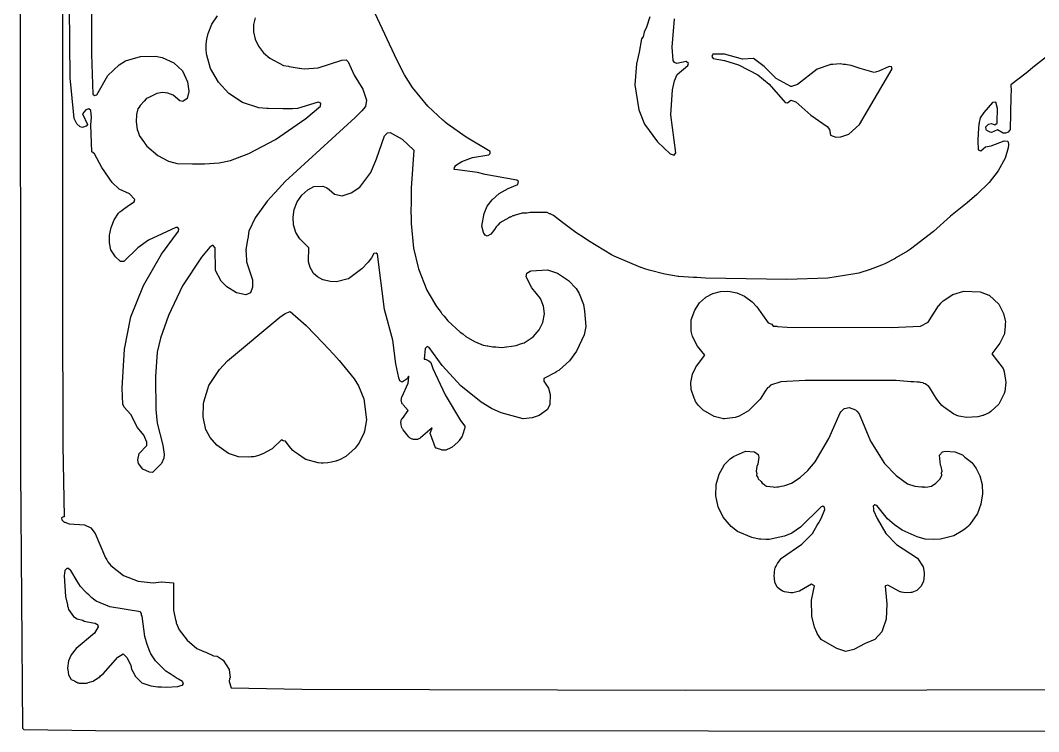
# Model space of a CAD drawing. Header units: millimetres. Extents: x 15 to 300, y 15 to 300.
# Drawn here: x 14.8 to 180.9, y 14.9 to 130.9 of the extents above; entities that cross this region are included whole.
import ezdxf

# ---------------------------------------------------------------- set-up
doc = ezdxf.new("R2010")
doc.units = ezdxf.units.MM
doc.layers.add('CUT', color=7, linetype='CONTINUOUS')

msp = doc.modelspace()

# ---------------------------------------------------------------- linework, layer by layer
at = {"layer": 'CUT'}
for points in [[(15.2488, 284.7061), (27.0823, 284.9636), (57.546, 285.0844), (149.8487, 285.175), (242.1506, 285.0844), (272.6158, 284.9636), (284.4343, 284.721), (284.6919, 272.8875), (284.8126, 242.3635), (284.9032, 149.9702), (284.8126, 57.5777), (284.6919, 27.0521), (284.4493, 15.2335), (272.6158, 14.976), (227.0611, 14.8637), (27.0794, 14.9761), (15.4032, 15.1571), (15.1889, 15.3713), (14.8854, 57.5762), (14.7948, 149.9694), (14.8854, 242.3619), (15.0062, 272.8875)], [(147.3733, 123.708), (147.0513, 123.7045), (146.9883, 123.6809), (146.8424, 123.6706), (144.8041, 122.9231), (141.5719, 120.4478), (140.6194, 120.1032), (140.5069, 120.1103), (138.1069, 121.4443), (136.1623, 123.3851), (134.3871, 124.7027), (132.6007, 124.5818), (129.6779, 125.3941), (127.7794, 125.3772), (127.5846, 124.9959), (127.8221, 124.6789), (129.6767, 124.3561), (131.946, 123.6603), (135.1261, 121.9924), (136.9574, 120.4944), (139.5915, 117.5317), (139.982, 117.4652), (140.4986, 117.8724), (141.301, 117.5943), (143.7429, 115.4556), (146.4442, 113.6043), (146.8134, 113.0887), (146.951, 112.1743), (147.8554, 111.8374), (148.6696, 111.9001), (149.9856, 112.3528), (151.7173, 113.9349), (157.0508, 122.9978), (156.908, 123.3301), (156.5534, 123.4017), (154.8602, 122.5949), (154.1026, 122.377), (151.807, 123.0361), (150.3415, 123.5581), (149.69, 123.644), (149.3918, 123.7296), (149.0671, 123.7261), (148.567, 123.7921)], [(76.5259, 72.5646), (76.0282, 74.8891), (75.5522, 78.7334), (74.2178, 83.7562), (73.0617, 92.7522), (72.8191, 92.9308), (72.4899, 92.8609), (72.0689, 92.1843), (71.555, 91.4721), (70.5324, 90.375), (68.322, 88.7482), (68.3127, 88.7432), (68.3071, 88.7403), (68.3023, 88.7377), (68.2801, 88.7259), (66.3787, 88.2568), (65.3159, 88.2861), (64.2129, 88.5546), (64.1434, 88.5729), (63.2596, 89.0455), (62.6462, 89.6264), (62.5904, 89.7034), (62.5303, 89.7864), (62.5288, 89.7884), (62.4871, 89.8461), (62.0665, 90.5838), (61.831, 91.4963), (61.8208, 91.5623), (61.8168, 91.5878), (61.8133, 91.61), (61.8086, 91.6409), (61.8598, 93.8194), (60.3813, 95.2392), (59.7158, 96.2816), (59.3639, 97.52), (59.3038, 98.8013), (59.4888, 100.0524), (59.9774, 101.305), (60.7366, 102.397), (61.7099, 103.2473), (62.6743, 103.7789), (64.1437, 103.8792), (64.669, 103.6358), (64.7219, 103.6011), (64.771, 103.5689), (64.772, 103.5682), (65.1666, 103.3091), (66.0404, 102.5718), (67.294, 102.2949), (68.7878, 102.7461), (70.1859, 103.6705), (71.9551, 106.0666), (72.9256, 108.3329), (74.1829, 112.0591), (74.6992, 112.582), (75.1121, 112.617), (77.0659, 111.5436), (79.0088, 109.702), (78.5606, 103.5016), (78.5606, 101.3314), (78.501, 99.6321), (78.5607, 98.8144), (78.5607, 97.7652), (78.9169, 93.7133), (79.7658, 90.3502), (81.1076, 86.8966), (81.4875, 86.2391), (81.4908, 86.2312), (81.502, 86.214), (82.6616, 84.207), (83.4279, 83.2553), (83.5741, 83.0307), (83.9328, 82.6283), (84.5133, 81.9073), (86.5453, 80.0505), (86.9622, 79.7848), (87.4691, 79.347), (88.8882, 78.5318), (90.3073, 77.928), (90.9765, 77.7993), (91.0061, 77.7881), (91.0805, 77.7793), (91.8774, 77.626), (92.3753, 77.626), (93.3677, 77.5085), (95.7014, 77.8376), (96.4147, 78.1343), (97.0103, 78.3205), (98.4596, 79.2565), (99.4258, 80.4038), (99.5753, 80.758), (100.0175, 81.6336), (100.2964, 82.9997), (100.1481, 84.2931), (99.6419, 85.5297), (98.2155, 87.2469), (97.3265, 89.0897), (97.4513, 89.684), (97.9831, 89.9791), (97.9861, 89.9805), (97.9938, 89.9841), (98.0252, 89.9988), (98.1363, 90.0508), (100.8228, 90.1848), (102.4348, 89.686), (104.199, 88.488), (105.4665, 87.1598), (105.9677, 86.3533), (106.6565, 84.5264), (106.8513, 83.4689), (107.0318, 80.9837), (106.7873, 79.576), (105.53, 76.956), (104.4025, 75.3614), (102.7625, 73.8828), (102.6227, 73.7948), (102.4018, 73.6557), (102.2416, 73.5548), (102.0863, 73.457), (100.1814, 72.5005), (100.2037, 72.0619), (100.9415, 70.925), (101.2297, 69.8867), (101.1712, 68.2595), (100.7976, 67.4408), (99.4306, 66.4661), (98.3141, 66.0663), (96.8396, 65.8824), (93.2149, 66.8548), (91.6467, 67.5887), (89.9634, 68.6165), (86.6498, 71.2949), (83.6032, 74.5828), (81.506, 77.5547), (81.161, 77.6842), (80.8282, 77.3586), (80.6975, 75.639), (80.7865, 75.6343), (80.9042, 75.6164), (81.0194, 75.5868), (81.1312, 75.546), (81.2384, 75.4943), (81.3399, 75.4323), (81.4348, 75.3605), (81.7844, 75.0677), (82.1146, 74.0961), (84.0861, 69.7948), (86.5926, 65.6267), (87.309, 64.6768), (87.309, 64.6073), (87.3033, 64.4888), (87.2859, 64.3714), (87.2569, 64.2563), (86.9884, 63.3749), (86.9516, 63.2713), (86.9055, 63.1716), (86.8504, 63.0764), (86.3983, 62.3721), (86.3317, 62.2786), (86.2565, 62.1918), (86.1734, 62.1126), (85.2258, 61.2931), (85.1266, 61.2161), (85.0199, 61.1498), (84.9069, 61.095), (84.3326, 60.8529), (84.216, 60.8107), (84.0955, 60.7808), (83.9727, 60.7634), (83.8487, 60.7588), (83.7249, 60.7671), (83.6026, 60.7881), (83.4832, 60.8216), (82.7006, 61.0854), (82.5937, 61.1272), (82.5448, 61.152), (81.6827, 63.4097), (81.6515, 63.4376), (81.6753, 63.548), (81.7106, 63.6585), (81.9898, 64.4063), (80.0914, 62.8006), (79.9975, 62.7288), (79.897, 62.6666), (79.7909, 62.6146), (79.6802, 62.5733), (79.5659, 62.543), (79.4493, 62.5242), (79.3313, 62.5169), (79.2132, 62.5213), (78.9449, 62.5444), (78.8222, 62.5614), (78.702, 62.591), (78.5854, 62.6328), (78.4737, 62.6864), (78.3682, 62.7512), (78.2699, 62.8266), (78.1799, 62.9117), (78.0991, 63.0056), (77.2599, 64.0902), (77.1947, 64.1832), (77.1386, 64.282), (77.0921, 64.3856), (77.0556, 64.4932), (76.9286, 64.9352), (76.901, 65.0536), (76.8855, 65.1741), (76.8823, 65.2956), (76.8914, 65.4169), (76.9127, 65.5365), (76.946, 65.6534), (76.991, 65.7664), (77.0472, 65.8742), (77.114, 65.9757), (78.0507, 67.2543), (77.2404, 68.1758), (77.1695, 68.2646), (77.1074, 68.3596), (77.0544, 68.4601), (77.0113, 68.5652), (76.9782, 68.6739), (76.9556, 68.7852), (76.9436, 68.8982), (76.9424, 69.0118), (76.9519, 69.1249), (76.972, 69.2367), (77.0026, 69.3461), (77.0435, 69.4521), (78.04, 71.7133), (78.1531, 72.7356), (78.1073, 72.8466), (77.9185, 72.4286), (77.0728, 71.8622), (76.7142, 72.082)], [(126.5955, 85.7011), (126.605, 85.7074), (126.6301, 85.7239), (127.76, 86.3346), (129.0152, 86.6795), (130.1126, 86.7058), (130.5899, 86.6574), (131.6759, 86.4304), (132.925, 85.8838), (134.1745, 84.9923), (134.9647, 84.1715), (136.7947, 81.5481), (137.391, 81.3307), (137.6312, 81.0382), (138.1935, 81.0381), (138.3466, 80.9823), (139.9203, 80.8553), (156.8734, 80.7947), (161.6483, 81.0396), (162.9144, 81.6623), (164.5865, 84.3139), (164.6637, 84.3984), (164.6731, 84.4088), (164.6763, 84.4122), (164.9846, 84.7497), (165.368, 85.1345), (166.9111, 86.1796), (168.7452, 86.7127), (171.3661, 86.5914), (172.8179, 86.0593), (172.8183, 86.0591), (172.8187, 86.0589), (172.8207, 86.058), (172.8402, 86.0491), (174.4595, 84.5929), (175.2226, 83.085), (175.5024, 81.7416), (175.4983, 81.6839), (175.4797, 81.4244), (175.4465, 80.9596), (175.3728, 79.9291), (175.3511, 79.7675), (174.5817, 78.2217), (173.3139, 76.5226), (175.1188, 74.097), (175.2412, 73.7735), (175.2718, 73.6924), (175.3038, 73.6079), (175.3168, 73.5737), (175.4832, 72.5262), (175.5618, 71.8776), (175.4035, 70.3626), (175.2842, 70.0227), (174.4215, 68.296), (173.1451, 67.081), (172.8325, 66.8992), (171.9868, 66.4965), (171.9375, 66.473), (171.9073, 66.4586), (171.8313, 66.4224), (170.9949, 66.2145), (169.1492, 66.1239), (167.9005, 66.3079), (167.7567, 66.3729), (167.5587, 66.4624), (167.3863, 66.5403), (167.0731, 66.6818), (165.4172, 67.8534), (165.1502, 68.0845), (164.4942, 68.8643), (164.2349, 69.2725), (163.9574, 69.7094), (163.7787, 69.9908), (163.1756, 70.9401), (163.0297, 71.1739), (162.4358, 71.5999), (162.2164, 71.6595), (162.0681, 71.7619), (161.6426, 71.8156), (161.4912, 71.8568), (161.0855, 71.886), (160.5633, 71.9519), (160.0796, 71.9583), (157.6582, 72.1325), (142.8246, 72.1325), (138.8571, 71.9248), (137.1718, 71.4113), (136.9288, 71.0795), (136.7131, 70.9431), (136.3057, 70.4104), (135.4932, 69.119), (135.4491, 69.0588), (133.599, 67.2147), (132.0889, 66.3302), (131.3973, 66.119), (129.6829, 65.9007), (129.5169, 65.8953), (127.9888, 66.2954), (126.1685, 67.3169), (125.4186, 68.0671), (125.0898, 68.4867), (124.9546, 68.7112), (124.8303, 69.0417), (124.7538, 69.2451), (124.7455, 69.2671), (124.216, 70.6747), (124.1874, 71.8459), (124.4413, 73.1704), (124.994, 74.3326), (125.048, 74.4199), (125.0587, 74.4371), (125.0748, 74.4631), (125.0968, 74.4986), (126.4431, 76.2781), (125.2698, 77.7646), (124.4495, 79.3436), (124.2162, 80.2164), (124.2194, 81.5677), (124.2601, 82.0359), (124.814, 83.6402), (125.5908, 84.8216), (126.5859, 85.6948), (126.5926, 85.6992)], [(57.1479, 82.5026), (57.9746, 83.1014), (58.8069, 83.3897), (61.4049, 81.1302), (64.2193, 78.2393), (65.0806, 77.2958), (65.8682, 76.433), (66.3557, 75.899), (66.8043, 75.4074), (69.2767, 72.4111), (69.9713, 71.2714), (70.8156, 69.1606), (71.253, 65.7503), (70.9336, 63.8919), (70.9279, 63.8649), (70.9167, 63.811), (70.9108, 63.7826), (70.8905, 63.6854), (70.0541, 61.9823), (69.421, 61.1243), (67.9107, 59.7768), (66.8386, 59.2093), (66.4054, 59.025), (66.3908, 59.0213), (66.379, 59.0184), (66.246, 58.985), (65.5451, 58.8096), (64.9528, 58.7047), (64.2078, 58.6638), (63.8504, 58.6901), (63.4215, 58.7313), (63.3985, 58.7335), (61.3779, 59.2622), (61.091, 59.4324), (60.1463, 60.0916), (59.5425, 60.5128), (59.4045, 60.6091), (59.2487, 60.7178), (58.6312, 61.454), (58.0387, 62.2265), (57.6747, 62.3184), (57.3747, 62.4475), (55.9994, 61.119), (55.8501, 61.0111), (55.7641, 60.9488), (55.7548, 60.9422), (55.7545, 60.9419), (54.3543, 60.2096), (53.6695, 59.9087), (53.1049, 59.7377), (52.8807, 59.7198), (52.6599, 59.7021), (52.448, 59.6852), (51.9546, 59.6458), (50.3575, 59.7213), (50.2305, 59.7497), (48.744, 60.2353), (46.8523, 61.5752), (45.7611, 62.8482), (45.0891, 64.0324), (45.07, 64.0877), (44.6286, 66.21), (44.6808, 68.2914), (44.7328, 68.6662), (45.374, 70.7796), (45.5703, 71.315), (45.8711, 71.8125), (47.2892, 73.9399), (48.5702, 75.3457)], [(145.7161, 51.6281), (145.431, 51.5537), (142.0907, 48.2281), (140.6377, 47.2287), (139.4711, 46.7447), (138.721, 46.5698), (136.9499, 46.2367), (136.935, 46.236), (136.7097, 46.2257), (136.5687, 46.2192), (136.4269, 46.2127), (135.6162, 46.2488), (135.3964, 46.2728), (135.3451, 46.2784), (135.3311, 46.2799), (135.3256, 46.2805), (134.1263, 46.5145), (131.7964, 47.5134), (130.7425, 48.3384), (129.4699, 49.8309), (128.6393, 51.523), (128.2637, 53.3326), (128.3257, 55.1631), (128.7916, 56.8709), (129.6097, 58.3519), (129.6219, 58.3662), (129.6676, 58.4203), (129.6885, 58.4449), (129.7411, 58.5071), (130.5885, 59.3541), (131.1321, 59.7558), (133.0814, 60.6212), (134.5688, 60.5147), (135.1556, 60.0652), (135.2926, 59.6516), (135.1314, 58.4921), (134.9561, 58.146), (134.8211, 57.3583), (134.9245, 57.0037), (134.876, 56.6547), (135.1186, 56.3379), (135.187, 56.1035), (135.6364, 55.662), (135.8431, 55.3922), (136.0681, 55.2379), (136.1315, 55.1756), (136.1895, 55.1547), (136.545, 54.911), (137.637, 54.7943), (137.816, 54.7689), (137.8397, 54.7726), (137.8845, 54.7678), (138.2334, 54.8122), (138.4656, 54.8001), (138.9221, 54.8997), (139.2916, 54.9467), (139.5294, 55.0322), (139.6848, 55.0662), (139.8699, 55.1548), (140.6257, 55.4267), (142.0151, 56.3166), (143.2834, 57.4719), (144.4732, 58.8939), (146.7203, 62.6903), (148.5267, 66.8602), (148.6408, 67.0153), (149.157, 67.524), (149.2623, 67.5862), (150.0031, 67.7204), (151.0452, 67.3879), (151.2469, 67.164), (151.6295, 66.7006), (153.518, 62.2739), (155.7987, 58.6305), (157.6744, 56.6338), (159.5417, 55.3074), (160.7227, 54.911), (161.811, 54.8237), (162.192, 54.7773), (162.2119, 54.7743), (162.2135, 54.7747), (162.247, 54.7707), (162.304, 54.7841), (162.5073, 54.7678), (163.455, 54.911), (163.8261, 55.1654), (163.8685, 55.1756), (163.9319, 55.2379), (164.1569, 55.3922), (164.8363, 56.1034), (165.136, 56.7133), (165.0938, 57.0667), (165.1789, 57.3583), (165.0439, 58.146), (164.9408, 58.3495), (164.7476, 59.9692), (165.2349, 60.487), (165.6718, 60.6171), (167.2449, 60.5019), (168.4847, 59.9985), (168.8022, 59.7464), (168.9096, 59.6612), (169.5597, 59.1452), (170.0332, 58.7693), (170.3707, 58.3517), (170.7507, 57.7933), (170.9697, 57.3745), (171.3323, 56.6221), (171.7048, 55.1621), (171.7671, 53.6406), (171.5097, 51.9997), (170.9311, 50.4508), (169.7282, 48.6756), (169.6005, 48.5444), (169.5702, 48.5133), (169.5374, 48.4796), (169.4686, 48.409), (168.962, 47.9256), (168.5417, 47.6538), (167.1151, 46.8198), (167.0938, 46.8122), (164.9374, 46.2627), (163.7307, 46.1971), (162.4356, 46.29), (161.1173, 46.6363), (158.639, 47.7545), (157.4387, 48.5818), (156.2971, 49.5964), (154.5251, 51.7547), (154.2037, 51.8501), (153.9272, 51.6605), (153.9721, 51.2139), (153.9607, 51.1274), (153.9868, 51.0669), (153.9971, 50.965), (154.564, 49.6141), (155.985, 47.181), (157.7525, 45.377), (161.1797, 43.1611), (162.1146, 41.7285), (162.2396, 40.8184), (162.2508, 40.7005), (162.2527, 40.6806), (162.2586, 40.6187), (162.2777, 40.4171), (162.1297, 39.3811), (161.7342, 38.5242), (161.072, 37.8956), (160.2329, 37.5693), (160.0527, 37.5509), (159.2251, 37.483), (158.5803, 37.6186), (158.3923, 37.6675), (158.3788, 37.6711), (158.3319, 37.6833), (158.217, 37.7131), (156.3392, 38.7517), (155.9505, 38.6254), (155.8775, 38.6069), (155.9485, 37.989), (156.158, 35.7139), (156.0296, 33.1852), (155.4793, 31.4942), (155.3274, 31.123), (154.2256, 29.8992), (152.6019, 29.2656), (150.7817, 28.2384), (149.4861, 27.9595), (148.0291, 28.4067), (145.4609, 29.8769), (144.8097, 30.8533), (144.8069, 30.8601), (144.7921, 30.8963), (144.7345, 31.0375), (144.3699, 31.9308), (143.9353, 33.7217), (143.8721, 36.2871), (144.3391, 38.6497), (143.8581, 38.928), (141.8871, 37.7544), (140.8332, 37.5012), (140.6022, 37.5111), (140.6018, 37.5112), (140.5901, 37.5127), (140.4777, 37.5275), (139.4857, 37.6584), (139.1222, 37.7862), (138.5948, 38.1781), (138.2905, 38.4417), (137.8716, 39.256), (137.7837, 40.412), (137.807, 40.6215), (137.8195, 40.7335), (137.843, 40.9442), (137.8881, 41.3499), (137.9589, 41.5683), (137.9853, 41.6262), (138.0133, 41.6879), (138.0922, 41.8615), (138.2995, 42.3177), (138.8993, 43.1053), (138.9269, 43.1359), (138.9409, 43.1514), (138.9472, 43.1583), (138.9603, 43.1729), (142.3124, 45.4413), (144.0237, 47.1824), (144.8053, 48.5272), (145.1418, 49.0301), (145.2402, 49.2755), (145.4338, 49.6086), (146.0357, 51.124), (145.9935, 51.4506)], [(23.0955, 23.3672), (23.6073, 23.1401), (23.9501, 22.936), (24.0347, 22.9224), (24.1625, 22.8479), (24.2661, 22.8477), (24.3957, 22.7902), (24.8486, 22.7913), (25.005, 22.7661), (25.1283, 22.792), (25.606, 22.7931), (25.8014, 22.8446), (25.8188, 22.8446), (25.8435, 22.8558), (26.6959, 23.0805), (27.2025, 23.4596), (27.7506, 23.8201), (27.8918, 23.9755), (28.3053, 24.285), (30.723, 27.0025), (31.5931, 27.5324), (32.2465, 26.9125), (32.7933, 25.6264), (32.9462, 25.0699), (33.3447, 24.3074), (33.3607, 24.2643), (33.3776, 24.2446), (33.395, 24.2111), (33.5133, 23.933), (34.4705, 22.9679), (34.5112, 22.9203), (34.5216, 22.9164), (34.6036, 22.8336), (36.0902, 22.3143), (37.1977, 22.1883), (37.8309, 22.1946), (38.572, 22.1297), (40.4875, 22.2188), (40.9595, 22.3666), (41.2633, 22.4282), (41.392, 22.694), (41.3723, 22.7441), (41.3819, 22.7702), (41.2892, 22.955), (41.2711, 23.0009), (41.2641, 23.0052), (41.2507, 23.0319), (40.5813, 23.4157), (40.3533, 23.5528), (40.3279, 23.5696), (40.2247, 23.6376), (39.2098, 24.3067), (38.5502, 24.7416), (38.2455, 24.9875), (37.2337, 26.0175), (37.0148, 26.2403), (36.9291, 26.3275), (36.8857, 26.3717), (36.8559, 26.4041), (36.0841, 27.579), (35.8939, 27.9418), (35.4836, 29.06), (35.0777, 30.3911), (34.6411, 33.6829), (34.5778, 33.8606), (34.5361, 34.19), (34.4549, 34.2059), (34.3851, 34.4021), (29.3719, 35.2083), (27.1762, 36.1601), (26.7482, 36.4639), (26.4803, 36.7065), (25.971, 37.1676), (25.704, 37.4094), (25.4397, 37.6487), (24.6008, 38.5363), (24.0445, 39.416), (23.0462, 41.1254), (22.9981, 41.2152), (22.9931, 41.2165), (22.958, 41.2765), (22.8727, 41.269), (22.7244, 41.5035), (22.3923, 41.4968), (22.0547, 41.1741), (21.9172, 40.2552), (22.1585, 36.913), (22.4656, 35.5768), (22.4982, 35.3296), (22.5375, 35.2643), (22.6443, 34.7999), (23.4391, 33.6543), (24.0555, 33.2448), (24.9761, 33.025), (25.2297, 32.893), (26.6426, 32.627), (27.0221, 32.5364), (27.2615, 32.4049), (27.3743, 32.3348), (27.5053, 31.942), (26.8913, 30.9426), (23.8748, 28.4358), (23.0826, 27.4006), (22.6356, 26.3885), (22.4921, 25.2209), (22.4985, 25.1714), (22.4948, 25.1539), (22.5214, 24.9959), (22.5785, 24.5563), (22.5785, 24.551), (22.5795, 24.549), (22.6342, 24.1286)]]:
    msp.add_lwpolyline(points, close=True, dxfattribs=at)
for points in [[(21.7375, 251.0657), (21.6455, 85.6582), (21.7059, 61.533), (21.9386, 49.9014), (21.8585, 49.9083), (21.5264, 49.7574), (21.5868, 49.4252), (21.9491, 49.0629), (22.0625, 49.044), (22.7539, 48.7856), (25.248, 48.5973), (26.2772, 48.1388), (26.9879, 47.1821), (28.662, 43.209), (28.9087, 42.9012), (29.0446, 42.5713), (29.5277, 41.9674), (31.611, 40.337), (33.9963, 39.401), (36.4722, 39.1594), (37.7705, 39.2802), (37.8357, 39.3074), (39.7822, 39.1642), (39.7929, 34.6973), (40.1103, 33.0792), (40.2162, 32.8191), (40.2162, 32.6074), (40.6993, 31.4902), (41.9976, 29.7692), (43.5979, 28.4407), (44.7393, 27.9334), (44.8727, 27.8566), (45.029, 27.8047), (46.3153, 27.2329), (46.9022, 27.1652), (47.9, 26.5166), (48.8576, 25.003), (49.0507, 23.6184), (48.9421, 23.5493), (48.8515, 23.0662), (49.2139, 22.0095), (60.7176, 21.7679), (123.2787, 21.6471), (241.6073, 21.7679)], [(26.2953, 226.2115), (26.4161, 125.395), (26.6183, 118.8712), (26.9113, 118.6408), (27.2637, 118.7621), (29.062, 121.9298), (30.8964, 123.6757), (31.9735, 124.3129), (34.3816, 125.0283), (36.8314, 125.0589), (37.9488, 124.8387), (39.8199, 123.9956), (41.2297, 122.6484), (42.0786, 120.8588), (42.2584, 119.3748), (42.2569, 119.3352), (42.2558, 119.3068), (42.2557, 119.305), (42.2545, 119.2739), (41.9918, 118.1827), (41.2945, 117.6659), (40.83, 117.7872), (39.6993, 118.675), (38.8783, 119.0206), (37.9958, 119.1369), (37.0621, 118.9847), (35.6499, 118.2845), (35.5084, 118.224), (35.4895, 118.205), (35.3368, 118.1293), (34.9958, 117.7084), (34.3224, 117.031), (34.2002, 116.7262), (33.9765, 116.4502), (33.7183, 115.5229), (33.6918, 114.3655), (33.8404, 113.1203), (34.0522, 112.5288), (34.0682, 112.4356), (34.1067, 112.3767), (34.2007, 112.1141), (35.0506, 110.9294), (35.1053, 110.8455), (35.1226, 110.8291), (35.4333, 110.396), (37.2132, 108.8773), (38.9829, 107.9295), (40.3802, 107.5731), (42.8927, 107.5238), (43.9111, 107.4866), (44.0995, 107.5001), (44.8261, 107.4858), (47.2205, 107.6345), (49.0693, 108.0528), (52.0547, 109.1576), (56.4182, 111.4448), (61.3815, 114.8756), (63.782, 116.8813), (63.8181, 117.402), (63.4081, 117.5371), (60.0068, 116.5172), (59.2178, 116.4641), (57.9589, 116.4774), (57.6261, 116.4809), (55.2121, 116.5064), (54.986, 116.5088), (53.7126, 116.6465), (51.0486, 117.524), (48.8207, 118.9969), (47.0947, 120.8441), (45.8304, 123.0547), (45.2238, 125.2398), (45.1795, 125.4811), (45.133, 126.1286), (45.1136, 127.0205), (45.2386, 127.8278), (45.4205, 128.7738), (46.0399, 130.2611), (46.9354, 131.6203)], [(53.1198, 131.2999), (52.8369, 130.2093), (52.8377, 129.0385), (53.0996, 127.8467), (53.6532, 126.6798), (54.4429, 125.6269), (55.4701, 124.7112), (57.7514, 123.5638), (58.5447, 123.4306), (58.6241, 123.4031), (60.2819, 123.1274), (60.3523, 123.1273), (61.0751, 123.006), (63.3625, 123.1587), (67.2269, 124.39), (67.9578, 124.4666), (68.2771, 124.1482), (69.2758, 121.9711), (70.6596, 119.6851), (71.2827, 117.8611), (71.1076, 116.8692), (70.5184, 116.1687), (70.0303, 115.669), (69.7501, 115.3822), (69.547, 115.1743), (69.4309, 115.0555), (57.9724, 104.5964), (56.361, 102.8363), (56.2757, 102.7478), (56.2496, 102.7146), (55.0604, 101.4155), (53.1139, 98.6633), (52.0969, 96.5353), (51.8931, 95.2875), (51.8885, 95.2732), (51.8745, 95.173), (51.5989, 93.4851), (51.6086, 93.2785), (51.5986, 93.2068), (51.6246, 92.9394), (51.6915, 91.5241), (52.6501, 88.5988), (52.6475, 87.3842), (52.3535, 86.4782), (51.6057, 86.1428), (50.0373, 86.4614), (48.465, 87.444), (47.5819, 88.3816), (46.6544, 90.1106), (46.5587, 93.8071), (46.1842, 94.2157), (45.6978, 93.9223), (44.3626, 92.2851), (41.2489, 87.5849), (38.9593, 82.735), (37.6716, 79.0817), (37.0998, 76.7638), (36.8632, 72.7971), (36.8637, 72.6965), (36.8628, 72.6865), (36.864, 72.6395), (36.8936, 67.3928), (37.0982, 65.1867), (38.0323, 61.6217), (38.2512, 60.064), (38.2083, 59.4958), (37.8082, 58.6022), (36.3472, 57.1579), (35.8452, 57.1735), (34.7509, 57.6786), (34.073, 58.6196), (33.9385, 59.1999), (34.1584, 60.2373), (35.4094, 61.5472), (35.4267, 62.1025), (34.9624, 63.2353), (33.9059, 64.4763), (32.8319, 66.6295), (31.7137, 67.8104), (31.5299, 68.2714), (31.4016, 70.8745), (31.7638, 77.2451), (32.8241, 82.5275), (34.858, 87.6671), (37.8312, 92.7386), (40.6125, 96.5349), (40.6628, 96.8246), (40.4636, 97.0861), (40.1354, 97.1021), (35.7204, 95.0701), (33.9593, 93.7777), (31.6568, 91.545), (31.1404, 91.5776), (30.2969, 92.3236), (29.5785, 93.4822), (29.3198, 94.6324), (29.3197, 95.8553), (29.5996, 97.1331), (30.0974, 98.3458), (30.816, 99.4385), (31.0468, 99.6613), (31.3232, 99.87), (31.6867, 100.1446), (31.843, 100.2627), (32.5785, 100.8183), (33.3503, 101.2724), (33.4643, 101.6606), (32.5773, 102.6035), (30.9276, 103.3801), (29.7659, 104.4658), (28.0832, 106.921), (26.917, 109.1232), (26.4738, 109.474), (26.2895, 113.8745), (26.4182, 115.0729), (26.2671, 116.2088), (25.9551, 116.4677), (25.4935, 116.2872), (24.9533, 115.6313), (25.748, 113.8962), (25.5462, 113.6262), (24.9403, 113.4093), (24.5409, 113.539), (23.9984, 114.0483), (23.5623, 114.9086), (22.9471, 121.5549), (22.7056, 144.7746)], [(183.4186, 125.8677), (180.237, 123.4191), (178.8826, 122.2898), (176.4172, 120.3811), (176.4222, 119.3592), (176.3875, 118.7017), (176.4077, 118.4979), (176.2644, 113.0989), (175.9683, 112.6914), (175.529, 112.5136), (175.3978, 112.5128), (175.3383, 112.5125), (175.1646, 112.5114), (175.1187, 112.5111), (174.2043, 113.0252), (173.2403, 112.621), (173.0053, 112.6621), (172.4765, 112.9372), (172.403, 113.0035), (172.3421, 113.099), (172.3325, 113.5191), (172.7435, 113.9739), (173.2382, 114.0969), (173.8057, 113.8542), (174.1415, 114.119), (174.1785, 115.2825), (174.2163, 115.6046), (174.2014, 116.0039), (174.2185, 116.541), (173.9181, 117.5527), (173.4072, 117.5201), (171.9749, 115.8861), (171.4053, 114.9797), (171.2209, 114.2416), (171.2076, 114.0761), (171.1958, 114.0466), (171.0742, 112.4336), (171.0748, 112.4309), (170.9831, 111.2952), (171.078, 109.7764), (171.5215, 109.6388), (172.2666, 110.2789), (173.1761, 110.4241), (175.2796, 111.256), (175.2862, 111.2579), (175.2876, 111.2583), (175.2891, 111.2587), (175.292, 111.2595), (175.896, 111.1747), (176.0289, 110.7081), (175.992, 110.4012), (175.9759, 110.2677), (175.9733, 110.246), (175.9563, 110.1048), (175.4413, 108.4487), (174.3496, 106.3607), (172.841, 104.4297), (170.8288, 102.506), (169.2428, 101.1465), (166.5451, 98.9454), (163.7494, 96.4455), (160.0459, 93.6024), (159.5183, 93.2742), (157.7649, 92.1999), (157.5983, 92.0979), (157.5463, 92.066), (157.3963, 91.9741), (155.9365, 91.2342), (155.4412, 91.0453), (155.1399, 90.9305), (154.9939, 90.8748), (153.4466, 90.285), (151.5985, 89.6724), (150.6317, 89.4833), (146.5588, 88.8619), (139.833, 88.6183), (126.5857, 88.8658), (125.8617, 88.8941), (125.185, 88.9336), (125.104, 88.9383), (124.6269, 88.9662), (123.0031, 89.061), (122.2453, 89.1174), (122.2452, 89.1175), (122.2433, 89.1178), (122.1342, 89.1362), (119.9649, 89.5019), (117.4045, 90.1245), (116.6922, 90.3621), (116.0912, 90.5625), (116.0591, 90.5732), (116.0445, 90.5781), (111.7014, 92.4358), (111.2495, 92.668), (107.4709, 94.9341), (106.4481, 95.6245), (105.774, 96.0795), (105.5998, 96.1971), (105.194, 96.471), (103.257, 97.9274), (101.7998, 99.0664), (101.2199, 99.3229), (101.1141, 99.3281), (100.7392, 99.5629), (99.6477, 99.5689), (99.5849, 99.5792), (99.455, 99.5699), (97.9856, 99.578), (97.4058, 99.4613), (96.6777, 99.4237), (95.3814, 99.0845), (95.291, 99.0356), (95.1607, 99.0094), (94.7868, 98.8094), (94.6619, 98.7719), (94.5166, 98.6648), (93.0408, 97.8753), (92.7142, 97.4712), (92.4241, 97.204), (92.1506, 96.7741), (91.5432, 96.0227), (90.9642, 95.7154), (90.6227, 95.85), (90.5235, 96.0075), (90.4154, 96.1791), (90.3648, 96.2595), (90.3352, 96.3064), (90.0705, 97.3457), (90.0708, 97.3505), (90.4631, 99.3737), (90.956, 100.6104), (91.77, 101.6375), (92.9142, 102.6313), (94.364, 103.4846), (95.9456, 104.1181), (96.0664, 104.6291), (95.794, 104.8232), (90.6433, 105.7739), (89.3596, 106.0665), (85.6531, 106.5473), (85.5722, 106.5999), (85.6211, 106.9235), (85.7096, 107.0867), (85.7468, 107.1552), (85.7807, 107.2177), (85.7821, 107.2203), (86.8279, 107.8844), (88.5793, 108.5394), (91.2247, 108.9872), (91.4497, 109.1812), (91.459, 109.513), (87.5023, 111.8429), (84.4046, 114.0333), (84.1198, 114.2781), (83.9964, 114.3842), (83.8729, 114.4903), (83.6993, 114.6396), (81.2679, 116.8959), (78.7763, 119.9675), (77.4757, 121.9944), (76.2051, 124.4743), (72.707, 132.0147)], [(117.5202, 131.4606), (116.9359, 129.7723), (116.5899, 128.9941), (116.395, 128.2099), (116.3812, 128.17), (116.3644, 128.17), (116.153, 127.8681), (115.7686, 125.7409), (115.3365, 123.8344), (115.0666, 120.362), (115.7153, 116.2948), (116.6243, 113.9931), (118.7611, 111.0637), (120.8222, 109.1481), (121.4631, 108.8912), (121.735, 109.3062), (120.895, 115.4945), (121.1989, 119.5633), (121.5116, 121.0559), (121.9757, 122.0782), (123.6708, 123.5602), (123.7791, 123.8407), (123.412, 124.2187), (121.8821, 123.8579), (121.5321, 124.0048), (121.2919, 124.3823), (121.1371, 126.5244), (121.5343, 131.1456)]]:
    msp.add_lwpolyline(points, dxfattribs=at)

doc.saveas('drawing.dxf')
